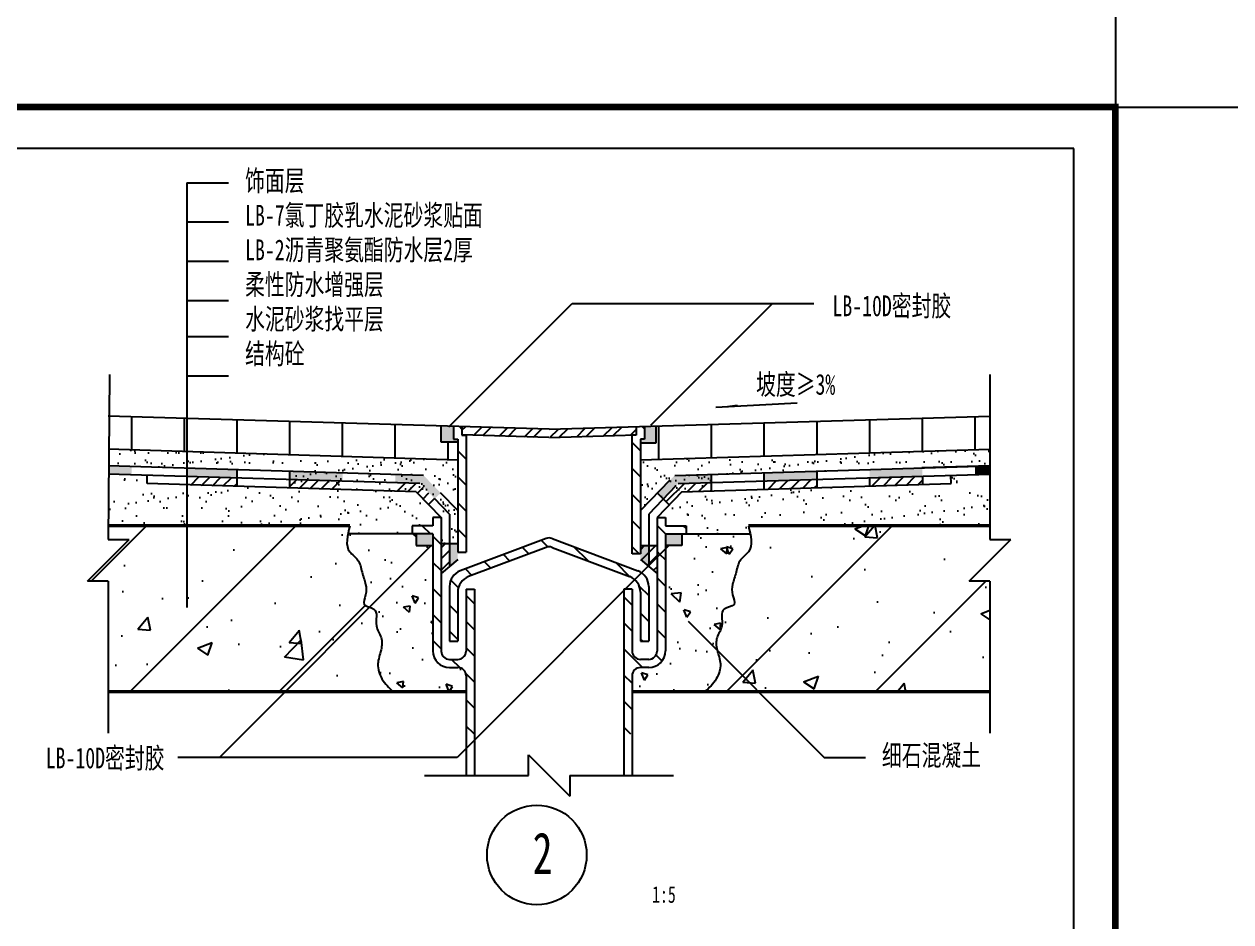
# Model space of a CAD drawing. Extents: x -1435 to -294, y -762 to 85.
# Drawn here: x -1296.3 to -1150.9, y -664 to -555.9 of the extents above; entities that cross this region are included whole.
import ezdxf

# ---------------------------------------------------------------- set-up
doc = ezdxf.new("R2010")
doc.units = 0
doc.layers.get('0').update_dxf_attribs({"linetype": 'CONTINUOUS'})
doc.styles.get("Standard").update_dxf_attribs({"font": 'SimSun.ttf', "width": 0.7, "height": 2.5})
pattern_1 = [(37.5, (125, 0), (-0.0800016, 2.4470662), [0, -1.9304, 0, -2.159, 0, -2.06375]), (7.5, (125, 0), (2.2476164, 3.5841255), [0, -1.0414, 0, -1.7399, 0, -0.66675]), (327.5, (123.438, 0), (3.9549619, 0.007186), [0, -0.635, 0, -2.286, 0, -2.9845]), (317.5, (123.438, 0), (3.817782, 1.1146466), [0, -0.3175, 0, -1.4986, 0, -1.7145])]
pattern_2 = [(45, (-1035.6714, -112.1973), (-0.6735192, 0.6735192), [])]
pattern_3 = [(135, (125, 0), (-1.5715448, -1.5715448), [])]

msp = doc.modelspace()

# ---------------------------------------------------------------- hatches: boundary and pattern name
h = msp.add_hatch()
h.set_pattern_fill('ANSI31', color=256, scale=2, angle=45, style=0)
h.set_pattern_definition([(90, (-1035.6714, -118.197), (-6.35, 1e-15), [])])
h.paths.add_polyline_path([(-1244.04, -608.32), (-1244.04, -606.22), (-1246.04, -606.22), (-1246.04, -604.26), (-1276.66, -603.34), (-1276.66, -607.34)])
h.paths.add_polyline_path([(-1276.66, -603.34), (-1286.14, -603.06), (-1286.14, -607.06), (-1276.66, -607.34)])
h.paths.add_polyline_path([(-1220.16, -604.26), (-1220.16, -606.28), (-1222.04, -606.28), (-1222.04, -608.32), (-1211.96, -608.02), (-1207.83, -603.89)])
h.paths.add_polyline_path([(-1179.94, -607.06), (-1179.94, -603.06), (-1207.83, -603.89), (-1211.96, -608.02)])
h = msp.add_hatch(color=256)
h.paths.add_polyline_path([(-1244.54, -604.3), (-1246.04, -604.26), (-1246.04, -606.22), (-1244.04, -606.22), (-1244.04, -605.85), (-1244.54, -605.85)])
h.paths.add_polyline_path([(-1249.04, -617.26), (-1249.04, -618.66), (-1247.04, -618.66), (-1247.04, -617.26)])
h.paths.add_polyline_path([(-1220.16, -604.26), (-1221.54, -604.3), (-1221.54, -605.85), (-1222.04, -605.85), (-1222.04, -606.28), (-1220.16, -606.28)])
h.paths.add_polyline_path([(-1217.04, -618.66), (-1217.04, -617.26), (-1219.04, -617.26), (-1219.04, -618.66)])
h = msp.add_hatch()
h.set_pattern_fill('ANSI31', color=256, scale=0.7, angle=90, style=0)
h.paths.add_polyline_path([(-1243.04, -605.35), (-1243.06, -605.35), (-1243.54, -605.35), (-1243.54, -604.33), (-1244.54, -604.3), (-1244.54, -605.85), (-1244.04, -605.85), (-1244.04, -619.46), (-1243.04, -619.46)])
h.paths.add_polyline_path([(-1222.04, -605.85), (-1221.54, -605.85), (-1221.54, -604.3), (-1222.54, -604.33), (-1222.54, -605.35), (-1223.03, -605.35), (-1223.04, -605.35), (-1223.04, -619.66), (-1222.04, -619.66)])
h = msp.add_hatch()
h.set_pattern_fill('STEEL', color=256, scale=0.7, style=0)
h.set_pattern_definition([(45, (125, 0), (-1.5715448, 1.5715448), []), (45, (125, 1.1113), (-1.5715448, 1.5715448), [])])
h.paths.add_polyline_path([(-1222.54, -604.33), (-1233.04, -604.65), (-1243.54, -604.33), (-1243.54, -605.33), (-1243.06, -605.35), (-1243.04, -605.35), (-1243.04, -605.35), (-1233.04, -605.65), (-1223.04, -605.35), (-1223.04, -605.35), (-1223.03, -605.35), (-1222.54, -605.33)])
h = msp.add_hatch()
h.set_pattern_fill('AR-SAND', color=256, scale=0.05, style=0)
h.set_pattern_definition(pattern_1)
h.paths.add_polyline_path([(-1244.04, -608.35), (-1276.66, -607.35), (-1276.66, -609.35), (-1264.27, -609.72), (-1264.27, -610.72), (-1264.27, -611.72), (-1249.04, -612.17), (-1246.04, -615.26), (-1246.04, -618.44), (-1244.04, -618.44)])
h.paths.add_polyline_path([(-1276.66, -607.35), (-1286.06, -607.06), (-1286.08, -609.06), (-1276.66, -609.35)])
h = msp.add_hatch()
h.set_pattern_fill('AR-SAND', color=256, scale=0.05, style=0)
h.set_pattern_definition(pattern_1)
h.paths.add_polyline_path([(-1179.94, -607.06), (-1222.04, -608.32), (-1222.04, -614.45), (-1219.98, -612.33), (-1218.56, -613.74), (-1217.04, -612.17), (-1213.47, -612.07), (-1213.47, -611.07), (-1213.47, -610.07), (-1179.94, -609.06)])
h = msp.add_hatch(color=256)
h.paths.add_polyline_path([(-1276.66, -609.35), (-1276.66, -610.35), (-1270.62, -610.53), (-1270.62, -609.53)])
h.paths.add_polyline_path([(-1283.32, -609.15), (-1286.14, -609.06), (-1286.14, -610.06), (-1283.32, -610.15)])
h.paths.add_polyline_path([(-1264.27, -609.72), (-1264.27, -610.72), (-1257.92, -610.91), (-1257.92, -609.91)])
h.paths.add_polyline_path([(-1251.57, -610.1), (-1251.57, -611.1), (-1248.6, -611.19), (-1246.82, -613.02), (-1246.1, -612.33), (-1248.17, -610.2)])
h.paths.add_polyline_path([(-1245.04, -621.19), (-1244.04, -620.35), (-1244.04, -618.45), (-1245.04, -618.45)])
h.paths.add_polyline_path([(-1221.1, -621.14), (-1221.04, -621.08), (-1221.04, -618.66), (-1222.04, -618.66), (-1222.04, -620.35)])
h.paths.add_polyline_path([(-1219.26, -613.02), (-1217.48, -611.19), (-1213.47, -611.07), (-1213.47, -610.07), (-1217.91, -610.2), (-1219.98, -612.33)])
h.paths.add_polyline_path([(-1200.77, -609.69), (-1207.12, -609.88), (-1207.12, -610.88), (-1200.77, -610.69)])
h.paths.add_polyline_path([(-1194.42, -610.5), (-1188.07, -610.31), (-1188.07, -609.3), (-1194.42, -609.5)])
h = msp.add_hatch()
h.set_pattern_fill('AR-SAND', color=256, scale=0.07, style=0)
h.set_pattern_definition([(37.5, (125, 0), (-0.112002, 3.4258927), [0, -2.70256, 0, -3.0226, 0, -2.88925]), (7.5, (125, 0), (3.146663, 5.017776), [0, -1.45796, 0, -2.43586, 0, -0.93345]), (327.5, (122.813, 0), (5.5369466, 0.0100603), [0, -0.889, 0, -3.2004, 0, -4.1783]), (317.5, (122.813, 0), (5.344895, 1.560505), [0, -0.4445, 0, -2.09804, 0, -2.4003])])
edge = h.paths.add_edge_path()
edge.add_line((-1179.94, -610.06), (-1184.65, -610.2))
edge.add_line((-1184.65, -610.2), (-1184.62, -611.2))
edge.add_line((-1184.62, -611.2), (-1217.04, -612.17))
edge.add_line((-1217.04, -612.17), (-1220.04, -615.26))
edge.add_line((-1220.04, -615.26), (-1219.04, -615.26))
edge.add_line((-1219.04, -615.26), (-1219.04, -616.26))
edge.add_line((-1219.04, -616.26), (-1216.54, -616.26))
edge.add_line((-1216.54, -616.26), (-1216.54, -617.26))
edge.add_line((-1216.54, -617.26), (-1208.8, -617.26))
edge.add_spline(control_points=[(-1208.8, -617.26), (-1208.87, -616.94), (-1208.95, -616.6), (-1209.04, -616.26)], knot_values=[0, 0, 0, 0, 0.894815, 0.894815, 0.894815, 0.894815], degree=3, periodic=0)
edge.add_line((-1209.04, -616.26), (-1181.77, -616.26))
edge.add_line((-1181.77, -616.26), (-1179.94, -616.26))
edge.add_line((-1179.94, -616.26), (-1179.94, -610.06))
edge = h.paths.add_edge_path()
edge.add_line((-1247.04, -615.26), (-1246.04, -615.26))
edge.add_line((-1246.04, -615.26), (-1249.04, -612.17))
edge.add_line((-1249.04, -612.17), (-1276.66, -611.35))
edge.add_line((-1276.66, -611.35), (-1276.66, -616.26))
edge.add_line((-1276.66, -616.26), (-1257.04, -616.26))
edge.add_spline(control_points=[(-1257.04, -616.26), (-1257.13, -616.6), (-1257.21, -616.94), (-1257.28, -617.26)], knot_values=[0, 0, 0, 0, 0.894815, 0.894815, 0.894815, 0.894815], degree=3, periodic=0)
edge.add_line((-1257.28, -617.26), (-1249.54, -617.26))
edge.add_line((-1249.54, -617.26), (-1249.54, -616.26))
edge.add_line((-1249.54, -616.26), (-1247.04, -616.26))
edge.add_line((-1247.04, -616.26), (-1247.04, -615.26))
h.paths.add_polyline_path([(-1276.66, -611.35), (-1281.47, -611.2), (-1281.47, -610.2), (-1286.08, -610.06), (-1286.13, -616.26), (-1276.66, -616.26)])
h = msp.add_hatch()
h.set_pattern_fill('ANSI31', color=256, scale=0.3, style=0)
h.set_pattern_definition(pattern_2)
h.paths.add_polyline_path([(-1245.04, -618.45), (-1246.04, -618.45), (-1246.04, -622.04), (-1245.04, -621.19)])
h.paths.add_polyline_path([(-1221.04, -618.66), (-1222.04, -618.66), (-1222.04, -620.35), (-1221.1, -621.14), (-1221.04, -621.08)])
h.paths.add_polyline_path([(-1249.04, -612.17), (-1247.54, -613.72), (-1246.82, -613.02), (-1248.6, -611.19), (-1251.57, -611.1), (-1251.57, -612.1)])
h.paths.add_polyline_path([(-1264.27, -610.72), (-1264.27, -611.72), (-1257.92, -611.91), (-1257.92, -610.91)])
h.paths.add_polyline_path([(-1276.66, -610.35), (-1276.66, -611.35), (-1270.62, -611.53), (-1270.62, -610.53)])
h.paths.add_polyline_path([(-1213.47, -612.07), (-1213.47, -611.07), (-1217.48, -611.19), (-1219.26, -613.02), (-1218.54, -613.72), (-1217.04, -612.17)])
h.paths.add_polyline_path([(-1200.77, -611.69), (-1200.77, -610.69), (-1207.12, -610.88), (-1207.12, -611.88)])
h.paths.add_polyline_path([(-1188.07, -611.31), (-1188.07, -610.31), (-1194.42, -610.5), (-1194.42, -611.5)])
msp.add_hatch(color=256).paths.add_polyline_path([(-1179.94, -610.06), (-1179.94, -609.06), (-1181.72, -609.11), (-1181.72, -610.11)])
h = msp.add_hatch()
h.set_pattern_fill('AR-CONC', color=256, scale=0.1, style=0)
h.set_pattern_definition([(50, (125, 0), (18.21847, -1.59391), [1.905, -20.955]), (355, (125, 0), (-3.52428, 19.10566), [1.524, -16.764]), (100.451, (126.518, -0.133), (14.69425, 17.51167), [1.619, -17.809]), (46.1842, (125, 5.08), (27.1079, -4.20423), [2.8575, -31.4325]), (96.6356, (127.26, 4.73), (23.74042, 24.74256), [2.4285, -26.7135]), (351.184, (125, 5.08), (23.74046, 24.7425), [2.286, -25.146]), (21, (127.54, 3.81), (15.16149, -10.22655), [1.905, -20.955]), (326, (127.54, 3.81), (6.1802, 18.4188), [1.524, -16.764]), (71.4514, (128.803, 2.958), (21.34165, 8.19229), [1.619, -17.809]), (37.5, (125, 0), (0.30886, 8.455504), [0, -16.5608, 0, -17.018, 0, -16.8275]), (7.5, (125, 0), (6.681966, 10.01806), [0, -9.7028, 0, -16.1798, 0, -6.4135]), (327.5, (119.336, 0), (13.55906, -0.572874), [0, -6.35, 0, -19.812, 0, -26.289]), (317.5, (116.796, 0), (14.81292, 2.54265), [0, -8.255, 0, -13.1572, 0, -18.669])])
edge = h.paths.add_edge_path()
edge.add_line((-1179.94, -622.93), (-1182.44, -622.93))
edge.add_line((-1182.44, -622.93), (-1177.44, -617.93))
edge.add_line((-1177.44, -617.93), (-1179.94, -617.93))
edge.add_line((-1179.94, -617.93), (-1179.94, -616.26))
edge.add_line((-1179.94, -616.26), (-1209.04, -616.26))
edge.add_spline(control_points=[(-1209.04, -616.26), (-1208.95, -616.6), (-1208.87, -616.94), (-1208.8, -617.26)], knot_values=[0, 0, 0, 0, 0.894815, 0.894815, 0.894815, 0.894815], degree=3, periodic=0)
edge.add_spline(control_points=[(-1208.8, -617.26), (-1208.63, -618.1), (-1208.58, -619.32), (-1210.22, -620.32), (-1210.45, -621.87), (-1210.99, -623.25), (-1211.08, -624.52), (-1210.34, -626.03), (-1212.67, -626.09), (-1211.85, -628.31), (-1212.99, -629.66), (-1212.92, -630.75), (-1212.8, -631.27), (-1212.79, -631.29)], knot_values=[0.894815, 0.894815, 0.894815, 0.894815, 3.165721, 4.488828, 6.071003, 7.616694, 8.885484, 10.048793, 11.347188, 13.399118, 14.909151, 16.409813, 16.471314, 16.471314, 16.471314, 16.471314], degree=3, periodic=0)
edge.add_line((-1212.79, -631.29), (-1207.82, -636.26))
edge.add_line((-1207.82, -636.26), (-1179.94, -636.26))
edge.add_line((-1179.94, -636.26), (-1179.94, -622.93))
edge = h.paths.add_edge_path()
edge.add_spline(control_points=[(-1212.79, -631.29), (-1212.66, -631.84), (-1212.2, -632.95), (-1212.81, -634.88), (-1213.76, -635.79), (-1214.26, -636.26)], knot_values=[16.471314, 16.471314, 16.471314, 16.471314, 18.135823, 20.007845, 22.068301, 22.068301, 22.068301, 22.068301], degree=3, periodic=0)
edge.add_line((-1214.26, -636.26), (-1207.82, -636.26))
edge.add_line((-1207.82, -636.26), (-1212.79, -631.29))
edge = h.paths.add_edge_path()
edge.add_spline(control_points=[(-1251.82, -636.26), (-1252.32, -635.79), (-1253.27, -634.88), (-1253.89, -632.93), (-1253.2, -631.34), (-1253.09, -629.66), (-1254.23, -628.31), (-1253.53, -626.43), (-1254.48, -626.14), (-1254.67, -626.08)], knot_values=[10.805227, 10.805227, 10.805227, 10.805227, 12.865684, 14.737706, 16.463716, 17.964378, 19.47441, 21.526341, 22.068301, 22.068301, 22.068301, 22.068301], degree=3, periodic=0)
edge.add_line((-1254.67, -626.08), (-1264.86, -636.26))
edge.add_line((-1264.86, -636.26), (-1251.82, -636.26))
edge = h.paths.add_edge_path()
edge.add_spline(control_points=[(-1254.67, -626.08), (-1254.95, -626), (-1255.64, -625.81), (-1255, -624.52), (-1255.1, -623.25), (-1255.63, -621.87), (-1255.86, -620.32), (-1257.5, -619.32), (-1257.45, -618.1), (-1257.28, -617.26)], knot_values=[0.894815, 0.894815, 0.894815, 0.894815, 1.651249, 2.814558, 4.083348, 5.629039, 7.211214, 8.534321, 10.805227, 10.805227, 10.805227, 10.805227], degree=3, periodic=0)
edge.add_spline(control_points=[(-1257.28, -617.26), (-1257.21, -616.94), (-1257.13, -616.6), (-1257.04, -616.26)], knot_values=[0, 0, 0, 0, 0.894815, 0.894815, 0.894815, 0.894815], degree=3, periodic=0)
edge.add_line((-1257.04, -616.26), (-1286.13, -616.26))
edge.add_line((-1286.13, -616.26), (-1286.14, -617.93))
edge.add_line((-1286.14, -617.93), (-1283.64, -617.93))
edge.add_line((-1283.64, -617.93), (-1288.64, -622.93))
edge.add_line((-1288.64, -622.93), (-1286.14, -622.93))
edge.add_line((-1286.14, -622.93), (-1286.14, -636.26))
edge.add_line((-1286.14, -636.26), (-1264.86, -636.26))
edge.add_line((-1264.86, -636.26), (-1254.67, -626.08))
h = msp.add_hatch()
h.set_pattern_fill('ANSI31', color=256, scale=4, style=0)
h.set_pattern_definition([(45, (125, 0), (-8.98026, 8.98026), [])])
edge = h.paths.add_edge_path()
edge.add_spline(control_points=[(-1254.67, -626.08), (-1254.95, -626), (-1255.64, -625.81), (-1255, -624.52), (-1255.1, -623.25), (-1255.63, -621.87), (-1255.86, -620.32), (-1257.5, -619.32), (-1257.45, -618.1), (-1257.28, -617.26)], knot_values=[0.894815, 0.894815, 0.894815, 0.894815, 1.651249, 2.814558, 4.083348, 5.629039, 7.211214, 8.534321, 10.805227, 10.805227, 10.805227, 10.805227], degree=3, periodic=0)
edge.add_spline(control_points=[(-1257.28, -617.26), (-1257.21, -616.94), (-1257.13, -616.6), (-1257.04, -616.26)], knot_values=[0, 0, 0, 0, 0.894815, 0.894815, 0.894815, 0.894815], degree=3, periodic=0)
edge.add_line((-1257.04, -616.26), (-1286.13, -616.26))
edge.add_line((-1286.13, -616.26), (-1286.14, -617.93))
edge.add_line((-1286.14, -617.93), (-1283.64, -617.93))
edge.add_line((-1283.64, -617.93), (-1288.64, -622.93))
edge.add_line((-1288.64, -622.93), (-1286.14, -622.93))
edge.add_line((-1286.14, -622.93), (-1286.14, -636.26))
edge.add_line((-1286.14, -636.26), (-1264.86, -636.26))
edge.add_line((-1264.86, -636.26), (-1254.67, -626.08))
edge = h.paths.add_edge_path()
edge.add_spline(control_points=[(-1251.82, -636.26), (-1252.32, -635.79), (-1253.27, -634.88), (-1253.89, -632.93), (-1253.2, -631.34), (-1253.09, -629.66), (-1254.23, -628.31), (-1253.53, -626.43), (-1254.48, -626.14), (-1254.67, -626.08)], knot_values=[10.805227, 10.805227, 10.805227, 10.805227, 12.865684, 14.737706, 16.463716, 17.964378, 19.47441, 21.526341, 22.068301, 22.068301, 22.068301, 22.068301], degree=3, periodic=0)
edge.add_line((-1254.67, -626.08), (-1264.86, -636.26))
edge.add_line((-1264.86, -636.26), (-1251.82, -636.26))
edge = h.paths.add_edge_path()
edge.add_line((-1179.94, -622.93), (-1182.44, -622.93))
edge.add_line((-1182.44, -622.93), (-1177.44, -617.93))
edge.add_line((-1177.44, -617.93), (-1179.94, -617.93))
edge.add_line((-1179.94, -617.93), (-1179.94, -616.26))
edge.add_line((-1179.94, -616.26), (-1209.04, -616.26))
edge.add_spline(control_points=[(-1209.04, -616.26), (-1208.95, -616.6), (-1208.87, -616.94), (-1208.8, -617.26)], knot_values=[0, 0, 0, 0, 0.894815, 0.894815, 0.894815, 0.894815], degree=3, periodic=0)
edge.add_spline(control_points=[(-1208.8, -617.26), (-1208.63, -618.1), (-1208.58, -619.32), (-1210.22, -620.32), (-1210.45, -621.87), (-1210.99, -623.25), (-1211.08, -624.52), (-1210.34, -626.03), (-1212.67, -626.09), (-1211.85, -628.31), (-1212.99, -629.66), (-1212.92, -630.75), (-1212.8, -631.27), (-1212.79, -631.29)], knot_values=[0.894815, 0.894815, 0.894815, 0.894815, 3.165721, 4.488828, 6.071003, 7.616694, 8.885484, 10.048793, 11.347188, 13.399118, 14.909151, 16.409813, 16.471314, 16.471314, 16.471314, 16.471314], degree=3, periodic=0)
edge.add_line((-1212.79, -631.29), (-1207.82, -636.26))
edge.add_line((-1207.82, -636.26), (-1179.94, -636.26))
edge.add_line((-1179.94, -636.26), (-1179.94, -622.93))
edge = h.paths.add_edge_path()
edge.add_spline(control_points=[(-1212.79, -631.29), (-1212.66, -631.84), (-1212.2, -632.95), (-1212.81, -634.88), (-1213.76, -635.79), (-1214.26, -636.26)], knot_values=[16.471314, 16.471314, 16.471314, 16.471314, 18.135823, 20.007845, 22.068301, 22.068301, 22.068301, 22.068301], degree=3, periodic=0)
edge.add_line((-1214.26, -636.26), (-1207.82, -636.26))
edge.add_line((-1207.82, -636.26), (-1212.79, -631.29))
h = msp.add_hatch()
h.set_pattern_fill('ANSI31', color=256, scale=0.7, angle=90, style=0)
h.set_pattern_definition(pattern_3)
h.paths.add_polyline_path([(-1233.39, -618.87, -0.182182), (-1232.69, -618.87), (-1223.34, -622.4, -0.089799), (-1222.72, -622.76), (-1221.9, -621.94, 0.06218), (-1222.34, -621.71), (-1232.69, -617.8, 0.182182), (-1233.39, -617.8), (-1243.75, -621.71, 0.312183), (-1245.04, -623.58), (-1245.04, -630.19), (-1244.04, -630.19), (-1244.04, -624.27, -0.312183), (-1242.75, -622.4)])
h.paths.add_polyline_path([(-1242.04, -623.89), (-1243.04, -623.89), (-1243.04, -631.36, -0.414214), (-1244.04, -632.36), (-1245.04, -632.36, -0.414214), (-1246.04, -631.36), (-1246.04, -615.26), (-1247.04, -615.26), (-1247.04, -616.26), (-1249.54, -616.26), (-1249.54, -617.26), (-1247.04, -617.26), (-1247.04, -631.35, 0.414214), (-1245.04, -633.35), (-1244.04, -633.35, -0.414214), (-1243.04, -634.35), (-1243.04, -641.35), (-1242.04, -641.35)])
h.paths.add_polyline_path([(-1222.04, -633.35), (-1221.04, -633.35, 0.414214), (-1219.04, -631.35), (-1219.04, -619.08), (-1220.04, -620.08), (-1220.04, -631.36, -0.414214), (-1221.04, -632.36), (-1222.04, -632.36, -0.414214), (-1223.04, -631.36), (-1223.04, -623.89), (-1223.85, -623.89), (-1224.04, -624.08), (-1224.04, -641.35), (-1223.04, -641.35), (-1223.04, -634.35, -0.414214)])
h.paths.add_polyline_path([(-1221.04, -623.58, 0.245243), (-1221.9, -621.94), (-1222.72, -622.76, -0.21632), (-1222.04, -624.27), (-1222.04, -630.19), (-1221.04, -630.19)], flags=17)
h = msp.add_hatch()
h.set_pattern_fill('ANSI31', color=256, scale=0.7, angle=90, style=0)
h.set_pattern_definition(pattern_3)
h.paths.add_polyline_path([(-1216.54, -616.26), (-1219.04, -616.26), (-1219.04, -615.26), (-1220.04, -615.26), (-1220.04, -620.08), (-1219.04, -619.08), (-1219.04, -617.26), (-1216.54, -617.26)])
h = msp.add_hatch()
h.set_pattern_fill('AR-CONC', color=256, scale=0.05, angle=90, style=0)
h.set_pattern_definition([(140, (-1035.6714, -112.197), (0.79695, 9.10923), [0.9525, -10.4775]), (85, (-1035.671, -112.197), (-9.55283, -1.76214), [0.762, -8.382]), (190.451, (-1035.605, -111.438), (-8.75583, 7.34713), [0.8095, -8.9045]), (136.1842, (-1038.211, -112.197), (2.10212, 13.55395), [1.42875, -15.71625]), (186.6356, (-1038.036, -111.068), (-12.37128, 11.8702), [1.21425, -13.35675]), (81.184, (-1038.211, -112.197), (-12.37126, 11.87023), [1.143, -12.573]), (111, (-1037.5764, -110.927), (5.11328, 7.58074), [0.9525, -10.4775]), (56, (-1037.576, -110.927), (-9.2094, 3.0901), [0.762, -8.382]), (161.4514, (-1037.15, -110.2955), (-4.09614, 10.67082), [0.8095, -8.9045]), (127.5, (-1035.6714, -112.1973), (-4.227752, 0.15443), [0, -8.2804, 0, -8.509, 0, -8.41375]), (97.5, (-1035.6714, -112.1973), (-5.00903, 3.340983), [0, -4.8514, 0, -8.0899, 0, -3.20675]), (57.5, (-1035.6714, -115.0294), (0.286437, 6.77953), [0, -3.175, 0, -9.906, 0, -13.1445]), (47.5, (-1035.6714, -116.2994), (-1.271325, 7.40646), [0, -4.1275, 0, -6.5786, 0, -9.3345])])
edge = h.paths.add_edge_path()
edge.add_line((-1247.04, -618.66), (-1247.26, -618.66))
edge.add_line((-1247.26, -618.66), (-1254.67, -626.08))
edge.add_spline(control_points=[(-1254.67, -626.08), (-1254.48, -626.14), (-1253.53, -626.43), (-1254.23, -628.31), (-1253.09, -629.66), (-1253.2, -631.34), (-1253.89, -632.93), (-1253.27, -634.88), (-1252.32, -635.79), (-1251.82, -636.26)], knot_values=[10.805227, 10.805227, 10.805227, 10.805227, 11.347188, 13.399118, 14.909151, 16.409813, 18.135823, 20.007845, 22.068301, 22.068301, 22.068301, 22.068301], degree=3, periodic=0)
edge.add_line((-1251.82, -636.26), (-1243.04, -636.26))
edge.add_line((-1243.04, -636.26), (-1243.04, -634.35))
edge.add_arc((-1244.04, -634.35), 1, 0, 90)
edge.add_line((-1244.04, -633.35), (-1245.04, -633.35))
edge.add_arc((-1245.04, -631.35), 2, 180, 270, ccw=False)
edge.add_line((-1247.04, -631.35), (-1247.04, -618.66))
edge = h.paths.add_edge_path()
edge.add_spline(control_points=[(-1257.28, -617.26), (-1257.45, -618.1), (-1257.5, -619.32), (-1255.86, -620.32), (-1255.63, -621.87), (-1255.1, -623.25), (-1255, -624.52), (-1255.64, -625.81), (-1254.95, -626), (-1254.67, -626.08)], knot_values=[0.894815, 0.894815, 0.894815, 0.894815, 3.165721, 4.488828, 6.071003, 7.616694, 8.885484, 10.048793, 10.805227, 10.805227, 10.805227, 10.805227], degree=3, periodic=0)
edge.add_line((-1254.67, -626.08), (-1247.26, -618.66))
edge.add_line((-1247.26, -618.66), (-1249.04, -618.66))
edge.add_line((-1249.04, -618.66), (-1249.04, -617.26))
edge.add_line((-1249.04, -617.26), (-1257.28, -617.26))
edge = h.paths.add_edge_path()
edge.add_spline(control_points=[(-1214.26, -636.26), (-1213.76, -635.79), (-1212.81, -634.88), (-1212.19, -632.93), (-1212.88, -631.34), (-1212.99, -629.66), (-1211.85, -628.31), (-1212.67, -626.09), (-1210.34, -626.03), (-1211.08, -624.52), (-1210.99, -623.25), (-1210.45, -621.87), (-1210.22, -620.32), (-1208.58, -619.32), (-1208.63, -618.1), (-1208.8, -617.26)], knot_values=[0.894815, 0.894815, 0.894815, 0.894815, 2.955271, 4.827293, 6.553303, 8.053965, 9.563997, 11.615928, 12.914323, 14.077631, 15.346421, 16.892113, 18.474288, 19.797395, 22.068301, 22.068301, 22.068301, 22.068301], degree=3, periodic=0)
edge.add_line((-1208.8, -617.26), (-1217.04, -617.26))
edge.add_line((-1217.04, -617.26), (-1217.04, -618.66))
edge.add_line((-1217.04, -618.66), (-1218.63, -618.66))
edge.add_line((-1218.63, -618.66), (-1219.04, -619.08))
edge.add_line((-1219.04, -619.08), (-1219.04, -631.35))
edge.add_arc((-1221.04, -631.35), 2, -90, 0, ccw=False)
edge.add_line((-1221.04, -633.35), (-1222.04, -633.35))
edge.add_arc((-1222.04, -634.35), 1, 90, 180)
edge.add_line((-1223.04, -634.35), (-1223.04, -636.26))
edge.add_line((-1223.04, -636.26), (-1214.26, -636.26))
h = msp.add_hatch()
h.set_pattern_fill('ANSI31', color=256, scale=0.3, style=0)
h.set_pattern_definition(pattern_2)
h.paths.add_polyline_path([(-1221.04, -621.08), (-1220.04, -620.08), (-1220.04, -618.66), (-1221.04, -618.66)])
h.paths.add_polyline_path([(-1221.04, -621.08), (-1221.04, -621.19), (-1220.04, -622.04), (-1220.04, -620.08)])

# ---------------------------------------------------------------- linework, layer by layer
for p, q in [((-1169.82, -570.85), (-1423.82, -570.85)), ((-1169.82, -756.85), (-1169.82, -570.85)), ((-1276.66, -574.95), (-1276.66, -626.11)), ((-1276.66, -574.95), (-1271.66, -574.95)), ((-1276.66, -579.68), (-1271.66, -579.68)), ((-1276.66, -584.41), (-1271.66, -584.41)), ((-1276.66, -589.14), (-1271.66, -589.14)), ((-1245.12, -604.35), (-1230.27, -589.5)), ((-1230.27, -589.5), (-1201.14, -589.5)), ((-1220.78, -604.14), (-1206.14, -589.5)), ((-1276.66, -593.49), (-1271.66, -593.49)), ((-1285.99, -598.06), (-1286.14, -617.93)), ((-1276.66, -598.22), (-1271.66, -598.22)), ((-1179.94, -598.06), (-1179.94, -617.93)), ((-1203.16, -601.5), (-1212.96, -602.01)), ((-1233.04, -604.65), (-1286.14, -603.06)), ((-1233.04, -604.65), (-1179.94, -603.06)), ((-1246.04, -606.22), (-1246.04, -604.26)), ((-1244.54, -604.3), (-1244.54, -605.85)), ((-1243.54, -604.33), (-1243.54, -605.35)), ((-1222.54, -604.33), (-1222.54, -605.35)), ((-1221.54, -604.3), (-1221.54, -605.85)), ((-1220.16, -606.28), (-1220.16, -604.26)), ((-1244.54, -605.85), (-1244.04, -605.85)), ((-1244.04, -605.85), (-1244.04, -619.46)), ((-1233.07, -605.65), (-1243.54, -605.33)), ((-1243.54, -605.35), (-1243.04, -605.35)), ((-1243.04, -605.35), (-1243.04, -619.46)), ((-1233.01, -605.65), (-1222.54, -605.33)), ((-1223.04, -619.66), (-1223.04, -605.35)), ((-1222.54, -605.35), (-1223.04, -605.35)), ((-1222.04, -605.85), (-1222.04, -619.66)), ((-1221.54, -605.85), (-1222.04, -605.85)), ((-1244.04, -608.35), (-1286.14, -607.06)), ((-1244.04, -606.22), (-1246.04, -606.22)), ((-1222.04, -606.28), (-1220.16, -606.28)), ((-1222.04, -608.32), (-1179.94, -607.06)), ((-1248.17, -610.2), (-1286.14, -609.06)), ((-1248.6, -611.19), (-1286.14, -610.06)), ((-1281.47, -611.2), (-1281.47, -610.2)), ((-1270.62, -610.53), (-1270.62, -609.53)), ((-1264.27, -610.72), (-1264.27, -609.72)), ((-1217.91, -610.2), (-1179.94, -609.06)), ((-1217.48, -611.19), (-1179.94, -610.06)), ((-1213.47, -611.07), (-1213.47, -610.07)), ((-1207.12, -610.88), (-1207.12, -609.88)), ((-1200.77, -610.69), (-1200.77, -609.69)), ((-1179.94, -609.06), (-1188.16, -609.31)), ((-1188.07, -610.31), (-1188.07, -611.31)), ((-1184.62, -611.2), (-1184.65, -610.2)), ((-1249.04, -612.17), (-1281.47, -611.2)), ((-1270.62, -611.53), (-1270.62, -610.53)), ((-1264.27, -611.72), (-1264.27, -610.72)), ((-1218.48, -610.78), (-1222.04, -614.45)), ((-1217.76, -611.48), (-1221.04, -614.86)), ((-1217.04, -612.17), (-1184.62, -611.2)), ((-1213.47, -612.07), (-1213.47, -611.07)), ((-1207.12, -611.88), (-1207.12, -610.88)), ((-1200.77, -611.69), (-1200.77, -610.69)), ((-1194.44, -610.51), (-1194.44, -611.56)), ((-1249.04, -612.17), (-1246.04, -615.26)), ((-1245.04, -614.86), (-1246.85, -612.99)), ((-1244.04, -614.45), (-1246.14, -612.3)), ((-1217.04, -612.17), (-1220.04, -615.26)), ((-1219.97, -612.33), (-1218.56, -613.74)), ((-1257.04, -616.26), (-1286.14, -616.26)), ((-1247.04, -616.26), (-1249.54, -616.26)), ((-1249.54, -616.26), (-1249.54, -617.26)), ((-1246.04, -615.26), (-1247.04, -615.26)), ((-1247.04, -615.26), (-1247.04, -616.26)), ((-1246.04, -615.26), (-1246.04, -631.36)), ((-1245.04, -614.86), (-1245.04, -621.19)), ((-1221.04, -614.86), (-1221.04, -621.19)), ((-1220.04, -615.26), (-1219.04, -615.26)), ((-1220.04, -615.26), (-1220.04, -631.36)), ((-1219.04, -615.26), (-1219.04, -616.26)), ((-1219.04, -616.26), (-1216.54, -616.26)), ((-1216.54, -616.26), (-1216.54, -617.26)), ((-1209.04, -616.26), (-1181.77, -616.26)), ((-1247.04, -617.26), (-1257.28, -617.26)), ((-1249.04, -617.26), (-1249.04, -618.66)), ((-1247.04, -617.26), (-1247.04, -631.35)), ((-1219.04, -617.26), (-1208.8, -617.26)), ((-1219.04, -617.26), (-1219.04, -631.35)), ((-1217.04, -617.26), (-1217.04, -618.66)), ((-1288.64, -622.93), (-1283.64, -617.93)), ((-1286.14, -617.93), (-1283.64, -617.93)), ((-1247.26, -618.66), (-1272.76, -644.17)), ((-1249.04, -618.66), (-1247.04, -618.66)), ((-1244.04, -618.44), (-1246.04, -618.44)), ((-1218.63, -618.66), (-1244.13, -644.17)), ((-1233.39, -617.8), (-1243.75, -621.71)), ((-1233.39, -618.87), (-1242.75, -622.4)), ((-1232.69, -617.8), (-1222.34, -621.71)), ((-1232.69, -618.87), (-1223.34, -622.4)), ((-1222.04, -618.66), (-1220.04, -618.66)), ((-1217.04, -618.66), (-1219.04, -618.66)), ((-1182.44, -622.93), (-1177.44, -617.93)), ((-1179.94, -617.93), (-1177.44, -617.93)), ((-1244.04, -620.35), (-1246.04, -622.04)), ((-1244.04, -619.46), (-1243.04, -619.46)), ((-1222.04, -619.66), (-1223.04, -619.66)), ((-1222.04, -620.35), (-1220.04, -622.04)), ((-1286.14, -622.93), (-1288.64, -622.93)), ((-1286.14, -622.93), (-1286.14, -641.26)), ((-1245.04, -623.58), (-1245.04, -630.19)), ((-1221.04, -623.58), (-1221.04, -630.19)), ((-1179.94, -622.93), (-1182.44, -622.93)), ((-1179.94, -622.93), (-1179.94, -641.26)), ((-1244.04, -624.27), (-1244.04, -630.19)), ((-1243.04, -623.89), (-1242.04, -623.89)), ((-1243.04, -623.89), (-1243.04, -631.36)), ((-1242.04, -623.89), (-1242.04, -646.35)), ((-1224.04, -623.89), (-1224.04, -646.35)), ((-1223.04, -623.89), (-1224.04, -623.89)), ((-1223.04, -623.89), (-1223.04, -631.36)), ((-1222.04, -624.27), (-1222.04, -630.19)), ((-1216.3, -627.78), (-1199.91, -644.17)), ((-1245.04, -630.19), (-1244.04, -630.19)), ((-1222.04, -630.19), (-1221.04, -630.19)), ((-1245.04, -632.36), (-1244.04, -632.36)), ((-1245.04, -632.36), (-1245.04, -632.36)), ((-1245.04, -633.35), (-1244.04, -633.35)), ((-1221.04, -632.36), (-1222.04, -632.36)), ((-1221.04, -633.35), (-1222.04, -633.35)), ((-1221.04, -632.36), (-1221.04, -632.36)), ((-1243.04, -634.35), (-1243.04, -646.35)), ((-1223.04, -634.35), (-1223.04, -646.35)), ((-1243.04, -636.26), (-1286.14, -636.26)), ((-1223.04, -636.26), (-1179.94, -636.26)), ((-1235.54, -643.85), (-1230.54, -648.85)), ((-1235.54, -646.35), (-1235.54, -643.85)), ((-1244.13, -644.17), (-1277.76, -644.17)), ((-1199.91, -644.17), (-1194.91, -644.17)), ((-1248.04, -646.35), (-1235.54, -646.35)), ((-1230.54, -646.35), (-1218.04, -646.35)), ((-1230.54, -646.35), (-1230.54, -648.85))]:
    msp.add_line(p, q)
msp.add_lwpolyline([(-1164.82, -565.85), (-1144.82, -565.85), (-1144.82, -545.85), (-1164.82, -545.85)], close=True)
for points, const_width in [([(-1434.82, -761.85), (-1164.82, -761.85), (-1164.82, -565.85), (-1434.82, -565.85), (-1434.82, -761.85)], 0.8), ([(-1257.04, -616.26), (-1286.14, -616.26)], 0.4), ([(-1179.94, -616.26), (-1209.04, -616.26)], 0.4), ([(-1243.04, -636.26), (-1286.14, -636.26)], 0.4), ([(-1179.94, -636.26), (-1223.04, -636.26)], 0.4)]:
    msp.add_lwpolyline(points, dxfattribs=dict(const_width=const_width))
msp.add_lwpolyline([(-1212.96, -602.01, 0, 0.2, 0), (-1210.34, -601.76, 0.2, 0.2, 0)], format="xyseb")
msp.add_circle((-1234.52, -655.92), 6)
for centre, radius, start, end in [((-1233.04, -618.74), 1, 69.35, 110.65), ((-1233.04, -619.81), 1, 69.35, 110.65), ((-1243.04, -623.58), 2, 110.65, 180), ((-1223.04, -623.58), 2, 0, 69.35), ((-1242.04, -624.27), 2, 110.65, 180), ((-1224.04, -624.27), 2, 0, 69.35), ((-1245.04, -631.36), 1, 270, 270), ((-1221.04, -631.36), 1, 270, 270), ((-1245.04, -631.35), 2, 180, 270), ((-1245.04, -631.36), 1, 180, 270), ((-1244.04, -631.36), 1, 270, 0), ((-1222.04, -631.36), 1, 180, 270), ((-1221.04, -631.35), 2, 270, 0), ((-1221.04, -631.36), 1, 270, 0), ((-1244.04, -634.35), 1, 0, 90), ((-1222.04, -634.35), 1, 90, 180)]:
    msp.add_arc(centre, radius, start, end)
for points in [[(-1257.04, -616.26), (-1257.04, -619.43), (-1256.11, -620.37), (-1255.57, -621.86), (-1255.14, -623.34), (-1255.14, -624.61), (-1255.32, -625.76), (-1254.14, -626.3), (-1253.85, -628.33), (-1253.28, -629.73), (-1253.28, -631.23), (-1253.67, -632.91), (-1253.17, -634.71), (-1251.82, -636.26)], [(-1209.04, -616.26), (-1209.04, -619.43), (-1209.98, -620.37), (-1210.51, -621.86), (-1210.94, -623.34), (-1210.94, -624.61), (-1210.76, -625.76), (-1211.94, -626.3), (-1212.23, -628.33), (-1212.81, -629.73), (-1212.81, -631.23), (-1212.41, -632.91), (-1212.91, -634.71), (-1214.26, -636.26)]]:
    msp.add_spline(points, degree=3)

# ---------------------------------------------------------------- texts
for s, insert, char_height, width, attachment_point in [('饰面层\\PLB-7氯丁胶乳水泥砂浆贴面\\PLB-2沥青聚氨酯防水层2厚\\P柔性防水增强层\\P水泥砂浆找平层\\P结构砼', (-1269.66, -573.45), 2.5, 50, 1), ('LB-10D密封胶', (-1184.6, -591.32), 2.5, 101.1967, 9), ('坡度≥3%', (-1208.11, -600.76), 2.5, 30.052, 7), ('细石混凝土', (-1192.95, -642.67), 2.5, 50.0329, 1), ('LB-10D密封胶', (-1279.37, -645.78), 2.5, 91.4277, 9), ('2', (-1235.02, -653.21), 5, 2.34, 1), ('1:5', (-1220.64, -659.68), 2, 12, 1)]:
    msp.add_mtext(s, dxfattribs=dict(insert=insert, char_height=char_height, width=width, attachment_point=attachment_point))

doc.saveas('drawing.dxf')
